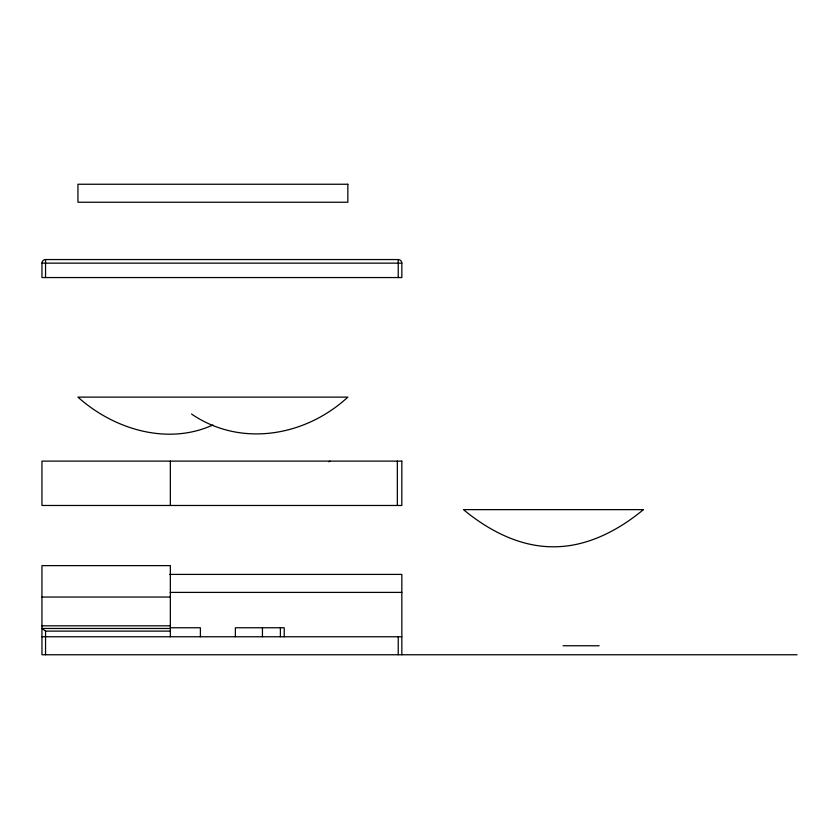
<?xml version="1.0" encoding="UTF-8"?>
<svg xmlns="http://www.w3.org/2000/svg" width="839" height="839" viewBox="0 0 839 839"><rect width="100%" height="100%" fill="white"/><g stroke="black" fill="none" stroke-linecap="round" stroke-linejoin="round"><path stroke-width="1.26" d="M328.794 461.828L329.884 461.114M212.896 424.985C167.391 445.719 113.705 429.274 77.943 397.12L347.849 397.12C305.427 436.364 240.625 447.659 191.523 414.015M45.547 259.555L398.231 259.555A3.597 3.597 0 0 1 401.839 263.152L401.839 277.552L41.96 277.552L41.95 263.152A3.597 3.597 0 0 1 45.547 259.555L45.547 277.552M41.96 263.152L401.818 263.152M169.53 574.4L401.839 574.4L401.839 654.756M170.202 592.397L401.839 592.397M41.95 597.043L170.348 597.043M41.95 625.821L170.348 625.821M170.506 627.761L200.395 627.761L200.395 636.759M41.95 628.474L170.348 628.474M42.128 628.474L45.547 631.117L170.348 631.117M41.96 636.759L401.839 636.759M563.126 645.757L599.109 645.757M797.05 654.756L41.95 654.756L41.95 565.622L170.348 565.622L170.348 636.759M398.231 259.576L398.231 277.552M398.231 636.759L398.231 654.756M397.34 461.114L397.34 505.477M284.222 636.759L284.222 627.761L235.371 627.761L235.371 636.759M280.394 627.761L280.394 636.759M262.439 627.761L262.439 636.759M170.348 461.114L170.348 505.477M45.547 631.117L45.547 654.756M643.419 509.63C618.207 530.563 586.933 546.934 553.446 546.787C519.939 546.944 488.697 530.563 463.474 509.63L643.419 509.63M347.849 184.244L77.943 184.244L77.943 202.241L347.849 202.241L347.849 184.244M401.818 461.114L41.95 461.114L41.95 505.477L401.818 505.477L401.839 461.114"/></g></svg>
